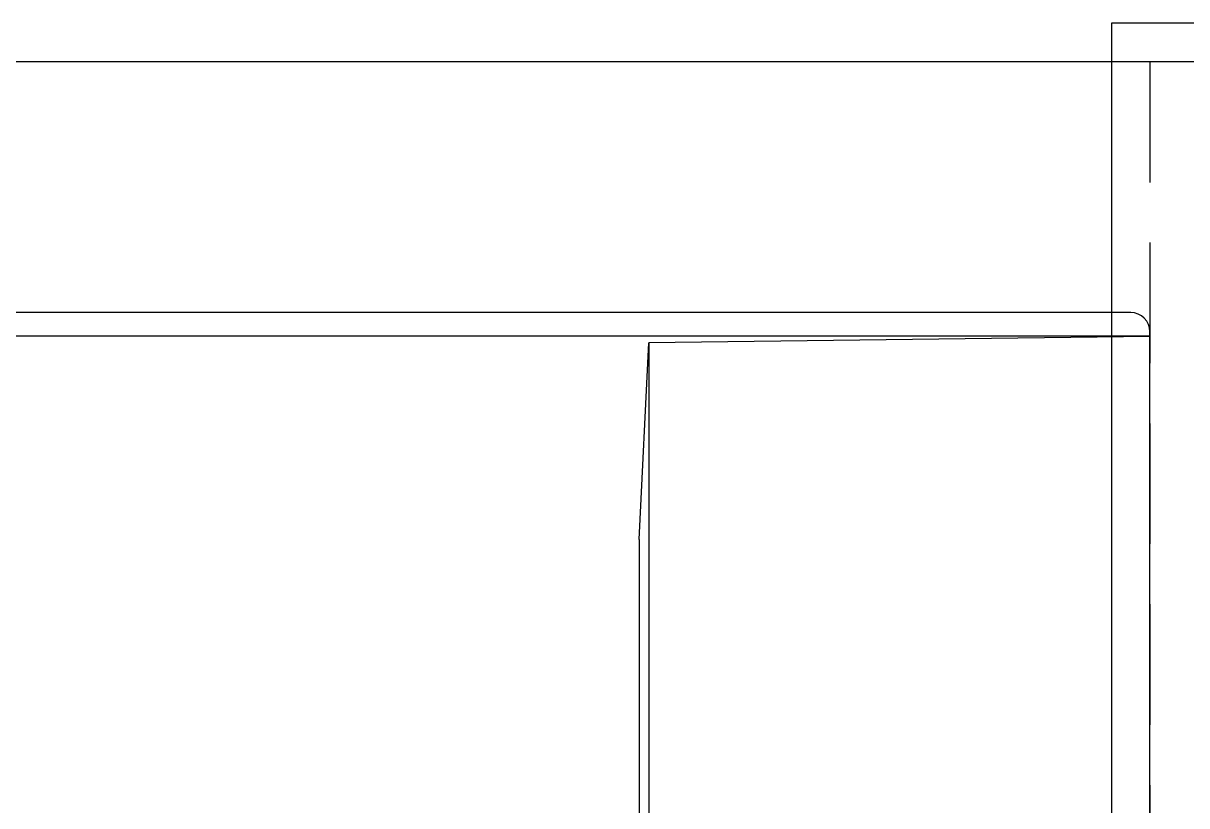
# Model space of a CAD drawing. Header units: millimetres. Extents: x -33000 to 294000, y 0 to 42408.
# Drawn here: x 57034 to 57335.7, y 19601.7 to 19804.6 of the extents above; entities that cross this region are included whole.
import ezdxf

# ---------------------------------------------------------------- set-up
doc = ezdxf.new("R2010")
doc.units = ezdxf.units.MM
doc.header["$LTSCALE"] = 50
doc.linetypes.add('( Hidden )', pattern=[0.375, 0.25, -0.125])
doc.layers.add('arch', color=8, linetype='Continuous')

msp = doc.modelspace()

# ---------------------------------------------------------------- linework, layer by layer
at = {"layer": 'arch'}
for p, q in [((57476.21, 19804.6), (57316.21, 19804.6)), ((57316.21, 19804.6), (57316.21, 18344.6)), ((57476.21, 19794.6), (55976.21, 19794.6))]:
    msp.add_line(p, q, dxfattribs=at)
at = {"layer": 'arch', "linetype": '( Hidden )', "ltscale": 2.5}
msp.add_line((57326.21, 19794.6), (57326.21, 19144.6), dxfattribs=at)
at = {"layer": 'arch', "linetype": 'Continuous'}
for p, q in [((57321.21, 19729.6), (56927.08, 19729.6)), ((56929.11, 19723.6), (57326.21, 19723.6)), ((57193.76, 19670.76), (57196.21, 19721.77)), ((57326.21, 19723.42), (57196.21, 19721.77)), ((57196.21, 19721.77), (57196.21, 19217.44)), ((57326.21, 19723.42), (57326.21, 19723.6)), ((57326.21, 19215.79), (57326.21, 19723.42))]:
    msp.add_line(p, q, dxfattribs=at)
msp.add_arc((57321.21, 19724.6), 5, 0, 90, dxfattribs=at)
msp.add_ellipse((57280.81, 19469.6, 0), major_axis=(0, 4991.95), ratio=0.017452, start_param=1.530489, end_param=1.611104, dxfattribs=at)
msp.add_open_spline([(57326.21, 19723.6, 0), (57326.21, 19724.6, 0)], degree=1, dxfattribs=at)

doc.saveas('drawing.dxf')
